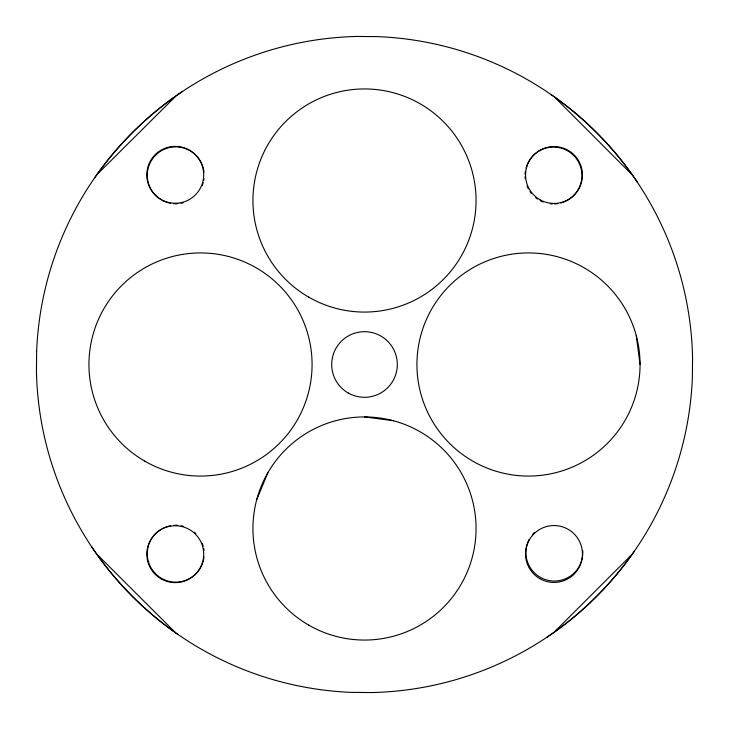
<?xml version="1.0" encoding="UTF-8"?>
<svg xmlns="http://www.w3.org/2000/svg" width="729" height="729" viewBox="0 0 729 729"><rect width="100%" height="100%" fill="white"/><g stroke="black" fill="none" stroke-linecap="round" stroke-linejoin="round"><path stroke-width="1.09" d="M256.736 499.62L267.88 472.711M94.734 177.685C118.326 143.841 148.197 114.48 182.45 91.499M634.266 551.315C610.674 585.159 580.803 614.52 546.55 637.501M532.471 534.794L534.248 532.489M554.496 631.833L631.879 554.541M97.121 174.459L175.516 96.447M364.5 416.924L393.378 420.724M551.315 94.734C585.159 118.326 614.52 148.197 637.501 182.45M177.685 634.266C143.841 610.674 114.48 580.803 91.499 546.55M97.167 554.496L175.516 632.654M554.541 97.121L631.833 174.504M636.253 335.622L640.062 364.5A111.564 111.564 0 0 1 472.711 461.12A111.564 111.564 0 0 1 472.711 267.88A111.564 111.564 0 0 1 640.062 364.5M203.992 556.883A28.44 28.44 0 0 1 203.455 560.036M203.2 561.066A28.44 28.44 0 0 1 158.421 576.265A28.44 28.44 0 0 1 161.51 529.072M162.439 528.561A28.44 28.44 0 0 1 167.351 526.529M168.372 526.238A28.44 28.44 0 0 1 170.44 525.764M173.611 525.345A28.44 28.44 0 0 1 177.849 525.345M181.029 525.764A28.44 28.44 0 0 1 183.088 526.238M194.288 532.152A28.44 28.44 0 0 1 195.837 533.592M202.206 543.315A28.44 28.44 0 0 1 203.2 546.34M203.673 548.408A28.44 28.44 0 0 1 203.992 550.523M203.983 178.487A28.44 28.44 0 0 1 203.664 180.601M203.191 182.669A28.44 28.44 0 0 1 202.197 185.695M183.079 202.771A28.44 28.44 0 0 1 181.02 203.245M177.84 203.664A28.44 28.44 0 0 1 173.602 203.664M170.431 203.245A28.44 28.44 0 0 1 162.43 200.448M161.501 199.937A28.44 28.44 0 0 1 158.412 152.744A28.44 28.44 0 0 1 203.191 167.943M203.446 168.973A28.44 28.44 0 0 1 203.983 172.126M526.019 168.153A28.44 28.44 0 0 1 573.595 155.405A28.44 28.44 0 0 1 560.847 202.981M557.731 203.637A28.44 28.44 0 0 1 554.541 203.938M552.436 203.938A28.44 28.44 0 0 1 550.304 203.774M543.105 201.988A28.44 28.44 0 0 1 540.198 200.657M537.473 199.017A28.44 28.44 0 0 1 535.751 197.75M531.259 193.249A28.44 28.44 0 0 1 529.983 191.527M528.352 188.811A28.44 28.44 0 0 1 527.012 185.904M525.226 178.696A28.44 28.44 0 0 1 525.071 176.573M525.071 174.459A28.44 28.44 0 0 1 525.372 171.269M582.708 550.486A28.44 28.44 0 0 1 548.536 580.439A28.44 28.44 0 0 1 529.208 539.305M36.632 351.314L36.45 371.927A328.132 328.132 0 0 0 351.314 692.368L371.927 692.55A328.132 328.132 0 0 0 692.368 377.686L692.55 357.073A328.132 328.132 0 0 0 377.686 36.632L357.073 36.45A328.132 328.132 0 0 0 36.632 351.314M348.098 392.913A32.814 32.814 0 0 0 397.314 364.5A32.814 32.814 0 0 0 348.098 336.087A32.814 32.814 0 0 0 348.098 392.913M308.713 625.108A111.564 111.564 0 0 0 476.064 528.489A111.564 111.564 0 0 0 308.713 431.878A111.564 111.564 0 0 0 308.713 625.108M144.725 461.12A111.564 111.564 0 0 0 312.076 364.5A111.564 111.564 0 0 0 144.725 267.88A111.564 111.564 0 0 0 144.725 461.12M308.713 297.122A111.564 111.564 0 0 0 476.064 200.511A111.564 111.564 0 0 0 308.713 103.892A111.564 111.564 0 0 0 308.713 297.122M539.779 578.626A28.44 28.44 0 0 0 582.444 554.004A28.44 28.44 0 0 0 539.779 529.372A28.44 28.44 0 0 0 539.779 578.626M539.779 199.628A28.44 28.44 0 0 0 582.444 174.996A28.44 28.44 0 0 0 539.779 150.374A28.44 28.44 0 0 0 539.779 199.628M161.027 199.445A28.44 28.44 0 0 0 203.692 174.823A28.44 28.44 0 0 0 161.027 150.192A28.44 28.44 0 0 0 161.027 199.445M161.045 578.826A28.44 28.44 0 0 0 203.701 554.195A28.44 28.44 0 0 0 161.045 529.564A28.44 28.44 0 0 0 161.045 578.826"/></g></svg>
